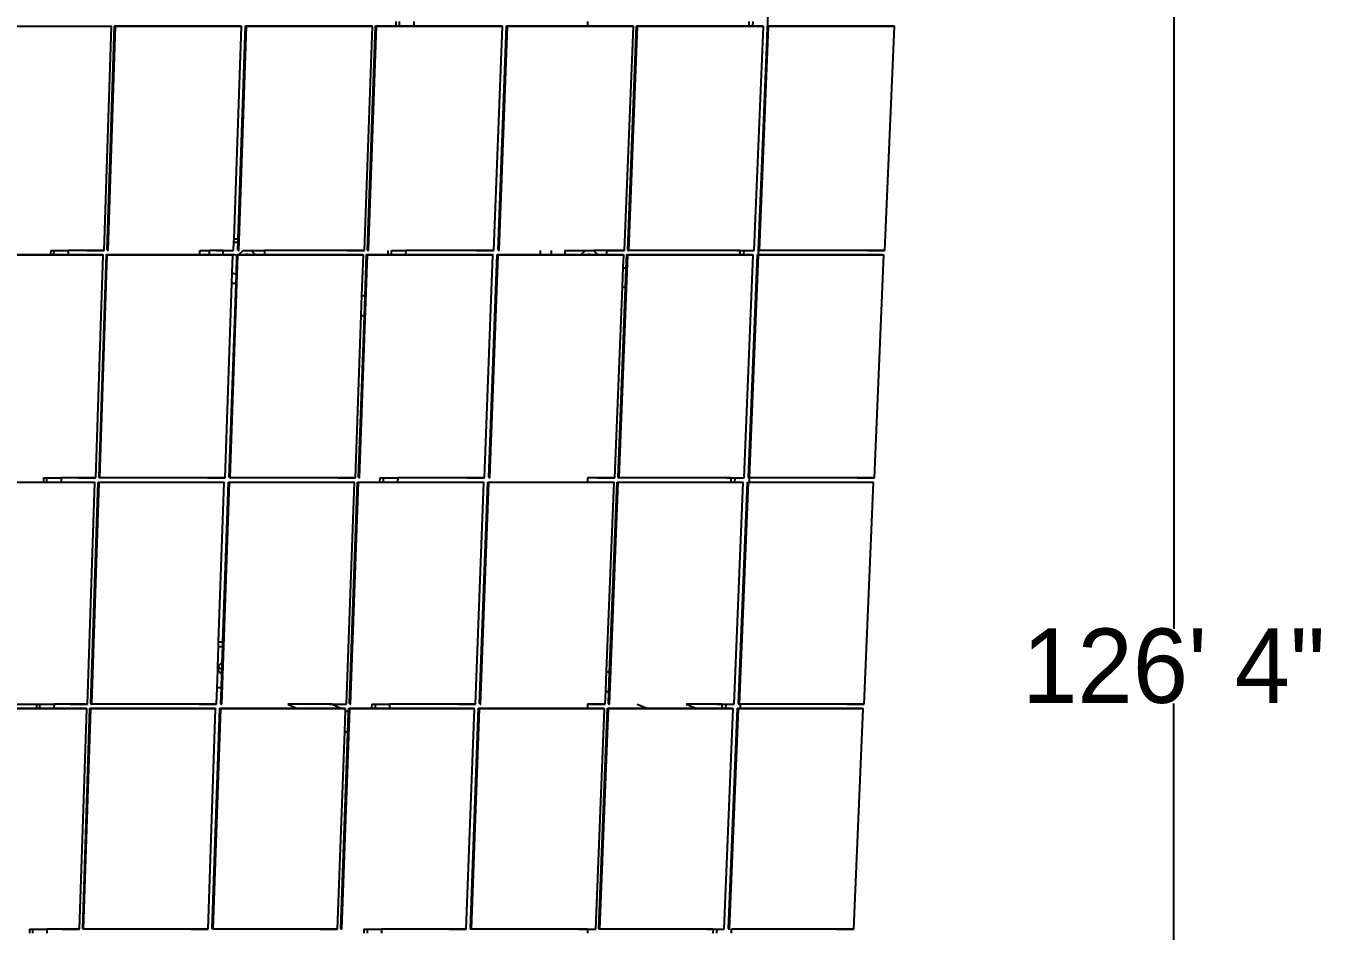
# Model space of a CAD drawing. Header units: inches. Extents: x -1856 to 1878, y -1863 to 1709.
# Drawn here: x 1251 to 1878, y -762 to -324 of the extents above; entities that cross this region are included whole.
import ezdxf

# ---------------------------------------------------------------- set-up
doc = ezdxf.new("R2010")
doc.units = ezdxf.units.IN
doc.header["$MEASUREMENT"] = 0
doc.dimstyles.get("Standard").update_dxf_attribs({"dimtxt": 36, "dimasz": 0.18, "dimexe": 0.18, "dimexo": 0.0625, "dimgap": 0.09, "dimtad": 0, "dimtih": 1, "dimtoh": 1, "dimdec": 4, "dimzin": 0, "dimdsep": 46, "dimtxsty": 'Standard', "dimcen": 0.09, "dimclrd": 1, "dimclre": 1, "dimclrt": 1, "dimadec": 0, "dimazin": 0, "dimtfac": 1, "dimtdec": 4, "dimtofl": 0, "dimtmove": 0, "dimatfit": 3, "dimfxl": 1, "dimtolj": 1, "dimtzin": 0, "dimarcsym": 0})

# ---------------------------------------------------------------- blocks, each defined once
blk = doc.blocks.new('*D1')
at = {"color": 1, "lineweight": -2, "transparency": 16777216}
for p, q in [((1697.19, 239.3), (1806.74, 239.3)), ((1806.56, 239.12), (1806.56, -615.37)), ((1806.56, -1506.04), (1806.56, -651.55)), ((1609.48, -1506.22), (1806.74, -1506.22))]:
    blk.add_line(p, q, dxfattribs=at)
at = {"color": 1, "transparency": 16777216}
for points in [[(1806.53, 239.12), (1806.59, 239.12), (1806.56, 239.3)], [(1806.53, -1506.04), (1806.59, -1506.04), (1806.56, -1506.22)]]:
    blk.add_solid(points, dxfattribs=at)
at = {"layer": 'Defpoints', "color": 0, "transparency": 16777216}
for p in [(1697.13, 239.3), (1609.42, -1506.22), (1806.56, -1506.22)]:
    blk.add_point(p, dxfattribs=at)
at = {"color": 1, "transparency": 16777216, "insert": (1806.56, -633.46), "char_height": 36, "attachment_point": 5}
blk.add_mtext('\\A1;126\' 4"', dxfattribs=at)

msp = doc.modelspace()

# ---------------------------------------------------------------- linework, layer by layer
for p, q in [((1609.72081, -329.79019), (1627.92421, 127.7662)), ((1292.4124, -323.78869), (1231.61451, -323.78771)), ((1288.8536, -432.203), (1292.4124, -323.78869)), ((1290.40036, -431.94878), (1293.96271, -323.55595)), ((1290.66378, -432.20435), (1294.22758, -323.79005)), ((1290.85018, -432.20459), (1294.41447, -323.79106)), ((1292.1479, -323.55459), (1292.4124, -323.78869)), ((1293.96271, -323.55595), (1294.22758, -323.79005)), ((1293.96271, -323.55595), (1355.02372, -323.55693)), ((1294.22758, -323.79005), (1294.41447, -323.79106)), ((1294.41447, -323.79106), (1294.50321, -323.79004)), ((1355.3011, -323.79103), (1294.50321, -323.79004)), ((1351.7595, -426.67478), (1355.3011, -323.79103)), ((1353.82799, -426.67478), (1357.38308, -323.55693)), ((1353.92246, -432.20533), (1357.66094, -323.79103)), ((1354.10886, -432.20557), (1357.84782, -323.79204)), ((1355.02372, -323.55693), (1355.3011, -323.79103)), ((1357.38308, -323.55693), (1357.66094, -323.79103)), ((1357.38308, -323.55693), (1418.44409, -323.55791)), ((1357.66094, -323.79103), (1357.84782, -323.79204)), ((1357.84782, -323.79204), (1357.93656, -323.79103)), ((1418.73445, -323.79201), (1357.93656, -323.79103)), ((1414.8278, -432.2063), (1418.73445, -323.79201)), ((1416.34885, -431.95208), (1420.2589, -323.55927)), ((1416.63798, -432.20765), (1420.54962, -323.79336)), ((1416.82438, -432.20789), (1420.73651, -323.79438)), ((1418.44409, -323.55791), (1418.73445, -323.79201)), ((1420.2589, -323.55927), (1420.54962, -323.79336)), ((1420.2589, -323.55927), (1430.03772, -323.55943)), ((1420.54962, -323.79336), (1420.73651, -323.79438)), ((1420.73651, -323.79438), (1420.82525, -323.79336)), ((1481.62313, -323.79434), (1420.82525, -323.79336)), ((1430.11135, -321.4756), (1430.03772, -323.55943)), ((1430.03772, -323.55943), (1431.84837, -323.55946)), ((1431.84837, -323.55946), (1431.9221, -321.47563)), ((1431.84837, -323.55946), (1438.91768, -323.55957)), ((1438.91768, -323.55957), (1438.99177, -321.47577)), ((1438.91768, -323.55957), (1481.31991, -323.56025)), ((1477.54331, -432.20863), (1481.62313, -323.79434)), ((1479.59462, -431.95305), (1483.67926, -323.56025)), ((1479.89665, -432.20863), (1483.98297, -323.79434)), ((1480.08305, -432.20887), (1484.16986, -323.79536)), ((1481.31991, -323.56025), (1481.62313, -323.79434)), ((1483.67926, -323.56025), (1483.98297, -323.79434)), ((1483.67926, -323.56025), (1522.79874, -323.56088)), ((1483.98297, -323.79434), (1484.16986, -323.79536)), ((1484.16986, -323.79536), (1484.2586, -323.79434)), ((1545.05648, -323.79532), (1484.2586, -323.79434)), ((1522.79874, -321.47713), (1522.79874, -323.56088)), ((1522.79874, -323.56088), (1544.74027, -323.56123)), ((1540.80199, -432.2096), (1545.05648, -323.79532)), ((1542.29732, -431.95538), (1546.55507, -323.56259)), ((1542.61216, -432.21096), (1546.87165, -323.79668)), ((1542.79856, -432.21119), (1547.05853, -323.7977)), ((1544.74027, -323.56123), (1545.05648, -323.79532)), ((1546.55507, -323.56259), (1546.87165, -323.79668)), ((1546.55507, -323.56259), (1600.87227, -323.56346)), ((1546.87165, -323.79668), (1547.05853, -323.7977)), ((1547.05853, -323.7977), (1547.14727, -323.79668)), ((1607.94515, -323.79766), (1547.14727, -323.79668)), ((1600.95469, -321.47973), (1600.87227, -323.56346)), ((1600.87227, -323.56346), (1602.89922, -323.56349)), ((1602.89922, -323.56349), (1602.98175, -321.47973)), ((1602.89922, -323.56349), (1607.61607, -323.56357)), ((1603.51749, -432.21193), (1607.94515, -323.79766)), ((1605.87083, -432.21193), (1610.30498, -323.79766)), ((1606.05722, -432.21217), (1610.49186, -323.79868)), ((1607.61607, -323.56357), (1607.94515, -323.79766)), ((1609.72081, -329.79019), (1609.97542, -323.56357)), ((1609.97542, -323.56357), (1610.30498, -323.79766)), ((1609.97542, -323.56357), (1671.03642, -323.56455)), ((1610.30498, -323.79766), (1610.49186, -323.79868)), ((1610.49186, -323.79868), (1610.58061, -323.79766)), ((1671.37848, -323.79864), (1610.58061, -323.79766)), ((1666.77615, -432.21291), (1671.37848, -323.79864)), ((1671.03642, -323.56455), (1671.37848, -323.79864)), ((1605.54308, -431.95635), (1609.72081, -329.79019)), ((1263.07282, -432.20268), (1263.00871, -434.25149)), ((1263.07282, -432.20268), (1264.6716, -432.20271)), ((1264.6074, -434.25151), (1264.6716, -432.20271)), ((1264.6716, -432.20271), (1271.72192, -432.20285)), ((1271.65737, -434.25163), (1271.72192, -432.20285)), ((1288.8536, -432.203), (1271.72192, -432.20285)), ((1280.393, -432.20301), (1288.85355, -432.20436)), ((1288.85355, -432.20436), (1288.8536, -432.203)), ((1290.36768, -432.20537), (1290.30042, -432.20537)), ((1290.66378, -432.20435), (1290.40036, -431.94878)), ((1290.66378, -432.20435), (1290.57529, -432.20537)), ((1290.70725, -432.20459), (1290.66378, -432.20435)), ((1290.70725, -432.20459), (1290.85018, -432.20459)), ((1290.85018, -432.20459), (1290.91774, -432.20459)), ((1335.19499, -434.25397), (1335.19499, -432.20519)), ((1335.19499, -432.20519), (1339.87835, -432.20527)), ((1339.87835, -434.25404), (1339.87835, -432.20527)), ((1346.54928, -432.20533), (1339.87835, -432.20527)), ((1343.10852, -432.20533), (1351.56907, -432.20669)), ((1346.54928, -434.25415), (1346.54928, -432.20533)), ((1346.54928, -432.20533), (1351.56912, -432.20533)), ((1351.56907, -432.20669), (1351.56912, -432.20533)), ((1351.56912, -432.20533), (1351.70798, -428.17139)), ((1351.70798, -428.17139), (1351.7595, -426.67478)), ((1351.70798, -428.17139), (1353.7764, -428.17139)), ((1351.7595, -426.67478), (1353.82799, -426.67478)), ((1353.62636, -432.20634), (1353.5591, -432.20634)), ((1353.64613, -431.94975), (1353.7764, -428.17139)), ((1353.92246, -432.20533), (1353.64613, -431.94975)), ((1353.7764, -428.17139), (1353.82799, -426.67478)), ((1353.92246, -432.20533), (1353.83397, -432.20634)), ((1353.96594, -432.20557), (1353.92246, -432.20533)), ((1353.96594, -432.20557), (1354.10886, -432.20557)), ((1354.10886, -432.20557), (1354.17642, -432.20557)), ((1354.11284, -434.25423), (1356.1617, -432.20537)), ((1354.15511, -434.25423), (1356.20397, -432.20537)), ((1356.1617, -432.20537), (1356.20397, -432.20537)), ((1356.20397, -432.20537), (1360.01383, -432.20544)), ((1360.01383, -432.20544), (1362.06274, -434.25436)), ((1360.01383, -432.20544), (1366.56209, -432.20557)), ((1366.56209, -432.20557), (1366.56209, -434.25443)), ((1414.8278, -432.2063), (1366.56209, -432.20557)), ((1406.36721, -432.20631), (1414.82775, -432.20767)), ((1414.82775, -432.20767), (1414.8278, -432.2063)), ((1416.34188, -432.20867), (1416.27462, -432.20867)), ((1416.63798, -432.20765), (1416.34885, -431.95208)), ((1416.63798, -432.20765), (1416.54948, -432.20867)), ((1416.68145, -432.20789), (1416.63798, -432.20765)), ((1416.68145, -432.20789), (1416.82438, -432.20789)), ((1416.82438, -432.20789), (1416.89194, -432.20789)), ((1426.19887, -432.20783), (1426.12648, -434.25671)), ((1427.93163, -434.25673), (1428.00413, -432.20787)), ((1428.00413, -432.20787), (1435.05445, -432.208)), ((1434.9816, -434.25685), (1435.05445, -432.208)), ((1477.54331, -432.20863), (1435.05445, -432.208)), ((1469.08272, -432.20863), (1477.54326, -432.20999)), ((1477.54326, -432.20999), (1477.54331, -432.20863)), ((1479.60055, -432.20964), (1479.53329, -432.20964)), ((1479.89665, -432.20863), (1479.59462, -431.95305)), ((1479.89665, -432.20863), (1479.80816, -432.20964)), ((1479.94013, -432.20887), (1479.89665, -432.20863)), ((1479.94013, -432.20887), (1480.08305, -432.20887)), ((1480.08305, -432.20887), (1480.15062, -432.20887)), ((1500.1417, -434.25785), (1500.1417, -432.20901)), ((1505.40363, -434.25794), (1505.40363, -432.20911)), ((1512.07456, -434.25804), (1512.07456, -432.20923)), ((1512.07456, -432.20923), (1521.83549, -432.20941)), ((1519.78674, -434.25817), (1521.83549, -432.20941)), ((1519.83292, -434.25817), (1521.88167, -432.20941)), ((1521.83549, -432.20941), (1521.88167, -432.20941)), ((1521.88167, -432.20941), (1525.69962, -432.20949)), ((1525.69962, -432.20949), (1527.74842, -434.25829)), ((1532.08737, -432.20961), (1525.69962, -432.20949)), ((1540.80199, -432.2096), (1532.08737, -432.20961)), ((1532.08737, -432.20961), (1532.08737, -434.25836)), ((1532.34139, -432.20961), (1540.80193, -432.21097)), ((1540.80193, -432.21097), (1540.80199, -432.2096)), ((1542.31605, -432.21197), (1542.24879, -432.21197)), ((1542.61216, -432.21096), (1542.29732, -431.95538)), ((1542.61216, -432.21096), (1542.52366, -432.21197)), ((1542.65563, -432.21119), (1542.61216, -432.21096)), ((1542.65563, -432.21119), (1542.79856, -432.21119)), ((1542.79856, -432.21119), (1542.86612, -432.21119)), ((1596.57481, -432.21193), (1542.88703, -432.21096)), ((1595.05689, -432.21194), (1603.51743, -432.21329)), ((1596.57481, -432.21193), (1596.49378, -434.26072)), ((1596.57481, -432.21193), (1598.59573, -432.21193)), ((1598.51458, -434.26075), (1598.59573, -432.21193)), ((1598.59573, -432.21193), (1603.51749, -432.21193)), ((1603.51743, -432.21329), (1603.51749, -432.21193)), ((1605.57472, -432.21294), (1605.50746, -432.21294)), ((1605.65283, -432.04194), (1605.54308, -431.95635)), ((1605.56455, -434.26082), (1605.65283, -432.04194)), ((1605.87083, -432.21193), (1605.65283, -432.04194)), ((1605.87083, -432.21193), (1605.78233, -432.21294)), ((1605.9143, -432.21217), (1605.87083, -432.21193)), ((1605.9143, -432.21217), (1606.05722, -432.21217)), ((1606.05722, -432.21217), (1606.12479, -432.21217)), ((1666.77615, -432.21291), (1606.14569, -432.21193)), ((1658.31555, -432.21291), (1666.77609, -432.21427)), ((1666.77609, -432.21427), (1666.77615, -432.21291)), ((1227.26235, -434.25092), (1263.00871, -434.25149)), ((1288.41463, -434.50792), (1227.78771, -434.50695)), ((1263.00871, -434.25149), (1264.6074, -434.25151)), ((1264.6074, -434.25151), (1271.65737, -434.25163)), ((1271.65737, -434.25163), (1288.15169, -434.25189)), ((1284.87679, -542.31417), (1288.41463, -434.50792)), ((1286.42002, -542.03825), (1289.9614, -434.25324)), ((1286.68189, -542.31552), (1290.22471, -434.50927)), ((1286.86777, -542.31575), (1290.41107, -434.51028)), ((1288.15169, -434.25189), (1288.41463, -434.50792)), ((1289.9614, -434.25324), (1290.22471, -434.50927)), ((1289.9614, -434.25324), (1335.19499, -434.25397)), ((1290.22471, -434.50927), (1290.41107, -434.51028)), ((1290.41107, -434.51028), (1290.49956, -434.50927)), ((1351.12648, -434.51025), (1290.49956, -434.50927)), ((1335.19499, -434.25397), (1339.87835, -434.25404)), ((1339.87835, -434.25404), (1346.54928, -434.25415)), ((1346.54928, -434.25415), (1350.50961, -434.25421)), ((1349.76317, -542.31649), (1353.47968, -434.51025)), ((1349.94905, -542.31672), (1353.66604, -434.51126)), ((1350.50961, -434.25421), (1350.79578, -434.17371)), ((1350.50961, -434.25421), (1350.85073, -434.25422)), ((1350.79578, -434.17371), (1351.95777, -434.15926)), ((1350.8323, -443.05841), (1351.12648, -434.51025)), ((1350.85073, -434.25422), (1351.12648, -434.51025)), ((1351.95777, -434.15926), (1353.08389, -434.44606)), ((1352.87689, -443.72901), (1353.19561, -434.48193)), ((1353.08389, -434.44606), (1353.19561, -434.48193)), ((1353.19561, -434.48193), (1353.20346, -434.25422)), ((1353.20346, -434.25422), (1353.47968, -434.51025)), ((1353.20346, -434.25422), (1354.11284, -434.25423)), ((1353.47968, -434.51025), (1353.66604, -434.51126)), ((1353.66604, -434.51126), (1353.75453, -434.51025)), ((1414.38144, -434.51122), (1353.75453, -434.51025)), ((1354.11284, -434.25423), (1354.15511, -434.25423)), ((1354.15511, -434.25423), (1357.1866, -434.25428)), ((1357.1866, -434.25428), (1357.47302, -434.17371)), ((1357.1866, -434.25428), (1359.00822, -434.25431)), ((1358.63501, -434.15926), (1357.47302, -434.17371)), ((1358.63501, -434.15926), (1359.00822, -434.25431)), ((1359.00822, -434.25431), (1362.06274, -434.25436)), ((1362.06274, -434.25436), (1366.56209, -434.25443)), ((1366.56209, -434.25443), (1414.09279, -434.25519)), ((1412.3028, -542.3188), (1416.19151, -434.51257)), ((1412.48868, -542.31904), (1416.37787, -434.51358)), ((1413.68285, -453.90307), (1414.38144, -434.51122)), ((1414.09279, -434.25519), (1414.38144, -434.51122)), ((1415.17667, -454.38271), (1415.90249, -434.25654)), ((1415.90249, -434.25654), (1416.19151, -434.51257)), ((1415.90249, -434.25654), (1426.12648, -434.25671)), ((1416.19151, -434.51257), (1416.37787, -434.51358)), ((1416.37787, -434.51358), (1416.46636, -434.51257)), ((1477.09327, -434.51355), (1416.46636, -434.51257)), ((1426.12648, -434.25671), (1427.93163, -434.25673)), ((1427.93163, -434.25673), (1434.9816, -434.25685)), ((1434.9816, -434.25685), (1476.79182, -434.25752)), ((1473.03733, -542.31977), (1477.09327, -434.51355)), ((1475.0838, -542.0425), (1479.14455, -434.25752)), ((1475.38408, -542.31977), (1479.44648, -434.51355)), ((1475.56995, -542.32001), (1479.63283, -434.51456)), ((1476.79182, -434.25752), (1477.09327, -434.51355)), ((1479.14455, -434.25752), (1479.44648, -434.51355)), ((1479.14455, -434.25752), (1500.1417, -434.25785)), ((1479.44648, -434.51355), (1479.63283, -434.51456)), ((1479.63283, -434.51456), (1479.72133, -434.51355)), ((1540.34823, -434.51452), (1479.72133, -434.51355)), ((1500.1417, -434.25785), (1505.40363, -434.25794)), ((1505.40363, -434.25794), (1512.07456, -434.25804)), ((1512.07456, -434.25804), (1516.1775, -434.25811)), ((1516.1775, -434.25811), (1516.47753, -434.17371)), ((1516.1775, -434.25811), (1518.02775, -434.25814)), ((1516.47753, -434.17371), (1517.63951, -434.15926)), ((1517.63951, -434.15926), (1518.02775, -434.25814)), ((1518.02775, -434.25814), (1519.78674, -434.25817)), ((1519.78674, -434.25817), (1519.83292, -434.25817)), ((1519.83292, -434.25817), (1522.85436, -434.25822)), ((1522.85436, -434.25822), (1523.15477, -434.17371)), ((1522.85436, -434.25822), (1524.70542, -434.25825)), ((1524.31675, -434.15926), (1523.15477, -434.17371)), ((1524.31675, -434.15926), (1524.70542, -434.25825)), ((1524.70542, -434.25825), (1527.74842, -434.25829)), ((1527.74842, -434.25829), (1532.08737, -434.25836)), ((1532.08737, -434.25836), (1540.03387, -434.25849)), ((1537.9237, -542.32208), (1542.1583, -434.51587)), ((1538.10957, -542.32232), (1542.34465, -434.51689)), ((1540.03387, -434.25849), (1540.34823, -434.51452)), ((1540.11136, -440.55204), (1540.34823, -434.51452)), ((1541.57997, -440.97214), (1541.84357, -434.25984)), ((1541.84357, -434.25984), (1542.1583, -434.51587)), ((1541.84357, -434.25984), (1596.49378, -434.26072)), ((1542.1583, -434.51587), (1542.34465, -434.51689)), ((1542.34465, -434.51689), (1542.43315, -434.51587)), ((1603.06005, -434.51685), (1542.43315, -434.51587)), ((1596.49378, -434.26072), (1598.51458, -434.26075)), ((1598.51458, -434.26075), (1602.73289, -434.26082)), ((1598.65822, -542.32305), (1603.06005, -434.51685)), ((1600.67912, -542.04578), (1605.08561, -434.26082)), ((1601.00496, -542.32305), (1605.41325, -434.51685)), ((1601.19084, -542.32329), (1605.59961, -434.51786)), ((1602.73289, -434.26082), (1603.06005, -434.51685)), ((1605.08561, -434.26082), (1605.41325, -434.51685)), ((1605.08561, -434.26082), (1605.56455, -434.26082)), ((1605.41325, -434.51685), (1605.59961, -434.51786)), ((1605.56455, -434.26082), (1665.97493, -434.26179)), ((1605.59961, -434.51786), (1605.6881, -434.51685)), ((1666.315, -434.51782), (1605.6881, -434.51685)), ((1661.73948, -542.32402), (1666.315, -434.51782)), ((1665.97493, -434.26179), (1666.315, -434.51782)), ((1350.6559, -448.1842), (1350.8323, -443.05841)), ((1350.8323, -443.05841), (1352.87689, -443.72901)), ((1352.72334, -448.1842), (1352.87689, -443.72901)), ((1539.74821, -449.80807), (1540.11136, -440.55204)), ((1540.11136, -440.55204), (1541.57997, -440.97214)), ((1541.21613, -450.23689), (1541.57997, -440.97214)), ((1347.41643, -542.31649), (1350.6559, -448.1842)), ((1349.48846, -542.03922), (1352.72334, -448.1842)), ((1352.72334, -448.1842), (1350.6559, -448.1842)), ((1536.1186, -542.32074), (1539.74821, -449.80807)), ((1537.6107, -542.04481), (1541.21613, -450.23689)), ((1539.74821, -449.80807), (1541.21613, -450.23689)), ((1413.33501, -463.55862), (1413.68285, -453.90307)), ((1413.68285, -453.90307), (1415.17667, -454.38271)), ((1414.82809, -464.04834), (1415.17667, -454.38271)), ((1410.4977, -542.31746), (1413.33501, -463.55862)), ((1413.33501, -463.55862), (1414.82809, -464.04834)), ((1412.01537, -542.04153), (1414.82809, -464.04834)), ((1223.45926, -544.32749), (1259.56425, -544.32807)), ((1284.43928, -544.60618), (1223.98238, -544.60521)), ((1259.62727, -542.31387), (1259.56425, -544.32807)), ((1259.56425, -544.32807), (1261.1581, -544.3281)), ((1259.62727, -542.31387), (1261.22121, -542.3139)), ((1261.1581, -544.3281), (1261.22121, -542.3139)), ((1261.1581, -544.3281), (1268.18884, -544.32821)), ((1261.22121, -542.3139), (1268.25231, -542.31403)), ((1268.18884, -544.32821), (1268.25231, -542.31403)), ((1268.18884, -544.32821), (1284.17789, -544.32846)), ((1284.87679, -542.31417), (1268.25231, -542.31403)), ((1276.43991, -542.31418), (1284.87674, -542.31553)), ((1280.92222, -651.80947), (1284.43928, -544.60618)), ((1282.46194, -651.51209), (1285.98252, -544.32981)), ((1282.72227, -651.81081), (1286.24428, -544.60753)), ((1282.90763, -651.81104), (1286.43012, -544.60853)), ((1284.17789, -544.32846), (1284.43928, -544.60618)), ((1284.87674, -542.31553), (1284.87679, -542.31417)), ((1285.98252, -544.32981), (1286.24428, -544.60753)), ((1285.98252, -544.32981), (1346.70114, -544.33078)), ((1286.24428, -544.60753), (1286.43012, -544.60853)), ((1286.38662, -542.31652), (1286.31955, -542.31652)), ((1286.68189, -542.31552), (1286.42002, -542.03825)), ((1286.43012, -544.60853), (1286.51836, -544.60752)), ((1346.97527, -544.60849), (1286.51836, -544.60752)), ((1286.68189, -542.31552), (1286.59365, -542.31652)), ((1286.72524, -542.31575), (1286.68189, -542.31552)), ((1286.72524, -542.31575), (1286.86777, -542.31575)), ((1286.86777, -542.31575), (1286.93514, -542.31575)), ((1347.41643, -542.31649), (1286.95599, -542.31552)), ((1338.97956, -542.31649), (1347.41638, -542.31784)), ((1344.32393, -621.67158), (1346.97527, -544.60849)), ((1345.62714, -651.81177), (1349.32187, -544.60849)), ((1345.8125, -651.81201), (1349.50771, -544.6095)), ((1346.3823, -621.67158), (1349.04727, -544.33078)), ((1346.70114, -544.33078), (1346.97527, -544.60849)), ((1347.41638, -542.31784), (1347.41643, -542.31649)), ((1349.04727, -544.33078), (1349.32187, -544.60849)), ((1349.04727, -544.33078), (1409.76589, -544.33174)), ((1349.32187, -544.60849), (1349.50771, -544.6095)), ((1349.4679, -542.31749), (1349.40083, -542.31749)), ((1349.76317, -542.31649), (1349.48846, -542.03922)), ((1349.50771, -544.6095), (1349.59595, -544.60849)), ((1410.05285, -544.60946), (1349.59595, -544.60849)), ((1349.76317, -542.31649), (1349.67492, -542.31749)), ((1349.80652, -542.31672), (1349.76317, -542.31649)), ((1349.80652, -542.31672), (1349.94905, -542.31672)), ((1349.94905, -542.31672), (1350.01642, -542.31672)), ((1410.4977, -542.31746), (1350.03726, -542.31649)), ((1402.06083, -542.31746), (1410.49766, -542.31881)), ((1406.19183, -651.81274), (1410.05285, -544.60946)), ((1407.70612, -651.51536), (1411.57052, -544.33309)), ((1407.99188, -651.81407), (1411.85784, -544.61081)), ((1408.17723, -651.81431), (1412.04368, -544.61181)), ((1409.76589, -544.33174), (1410.05285, -544.60946)), ((1410.49766, -542.31881), (1410.4977, -542.31746)), ((1411.57052, -544.33309), (1411.85784, -544.61081)), ((1411.57052, -544.33309), (1422.23716, -544.33326)), ((1411.85784, -544.61081), (1412.04368, -544.61181)), ((1412.00753, -542.31981), (1411.94046, -542.31981)), ((1412.3028, -542.3188), (1412.01537, -542.04153)), ((1412.04368, -544.61181), (1412.13192, -544.61081)), ((1472.58882, -544.61178), (1412.13192, -544.61081)), ((1412.3028, -542.3188), (1412.21456, -542.31981)), ((1412.34616, -542.31903), (1412.3028, -542.3188)), ((1412.34616, -542.31903), (1412.48868, -542.31904)), ((1412.48868, -542.31904), (1412.55605, -542.31904)), ((1422.30833, -542.31899), (1422.23716, -544.33326)), ((1422.23716, -544.33326), (1424.03686, -544.33329)), ((1422.30833, -542.31899), (1424.10813, -542.31902)), ((1424.03686, -544.33329), (1424.10813, -542.31902)), ((1424.03686, -544.33329), (1431.0676, -544.3334)), ((1424.10813, -542.31902), (1431.13922, -542.31915)), ((1431.0676, -544.3334), (1431.13922, -542.31915)), ((1431.0676, -544.3334), (1472.28913, -544.33406)), ((1473.03733, -542.31977), (1431.13922, -542.31915)), ((1464.60047, -542.31977), (1473.03728, -542.32112)), ((1468.55656, -651.81504), (1472.58882, -544.61178)), ((1470.59821, -651.51632), (1474.63526, -544.33406)), ((1470.89674, -651.81504), (1474.93542, -544.61178)), ((1471.08209, -651.81527), (1475.12126, -544.61278)), ((1472.28913, -544.33406), (1472.58882, -544.61178)), ((1473.03728, -542.32112), (1473.03733, -542.31977)), ((1474.63526, -544.33406), (1474.93542, -544.61178)), ((1474.63526, -544.33406), (1522.79874, -544.33483)), ((1474.93542, -544.61178), (1475.12126, -544.61278)), ((1475.0888, -542.32078), (1475.02173, -542.32078)), ((1475.38408, -542.31977), (1475.0838, -542.0425)), ((1475.12126, -544.61278), (1475.2095, -544.61178)), ((1535.66639, -544.61275), (1475.2095, -544.61178)), ((1475.38408, -542.31977), (1475.29583, -542.32078)), ((1475.42743, -542.32), (1475.38408, -542.31977)), ((1475.42743, -542.32), (1475.56995, -542.32001)), ((1475.56995, -542.32001), (1475.63732, -542.32001)), ((1522.79874, -542.32065), (1522.79874, -544.33483)), ((1536.1186, -542.32074), (1522.79874, -542.32065)), ((1522.79874, -544.33483), (1535.35387, -544.33503)), ((1527.68173, -542.32074), (1536.11855, -542.32209)), ((1532.08803, -635.84081), (1535.66639, -544.61275)), ((1533.26146, -651.81734), (1537.47138, -544.61409)), ((1533.44682, -651.81757), (1537.65722, -544.6151)), ((1533.54213, -636.44428), (1537.15849, -544.33637)), ((1535.35387, -544.33503), (1535.66639, -544.61275)), ((1536.11855, -542.32209), (1536.1186, -542.32074)), ((1537.15849, -544.33637), (1537.47138, -544.61409)), ((1537.15849, -544.33637), (1592.13984, -544.33725)), ((1537.47138, -544.61409), (1537.65722, -544.6151)), ((1537.62842, -542.32309), (1537.56135, -542.32309)), ((1537.9237, -542.32208), (1537.6107, -542.04481)), ((1537.65722, -544.6151), (1537.74546, -544.61409)), ((1598.20235, -544.61506), (1537.74546, -544.61409)), ((1537.9237, -542.32208), (1537.83545, -542.32309)), ((1537.96705, -542.32232), (1537.9237, -542.32208)), ((1537.96705, -542.32232), (1538.10957, -542.32232)), ((1538.10957, -542.32232), (1538.17695, -542.32232)), ((1592.21951, -542.32305), (1538.19779, -542.32208)), ((1590.22135, -542.32306), (1598.65816, -542.3244)), ((1592.21951, -542.32305), (1592.13984, -544.33725)), ((1592.13984, -544.33725), (1594.15453, -544.33728)), ((1592.21951, -542.32305), (1594.23431, -542.32305)), ((1593.82613, -651.8183), (1598.20235, -544.61506)), ((1594.15453, -544.33728), (1594.23431, -542.32305)), ((1594.15453, -544.33728), (1597.8771, -544.33734)), ((1594.23431, -542.32305), (1598.65822, -542.32305)), ((1595.84236, -651.51958), (1600.22323, -544.33734)), ((1596.16631, -651.8183), (1600.54895, -544.61506)), ((1596.35167, -651.81853), (1600.73479, -544.61607)), ((1597.8771, -544.33734), (1598.20235, -544.61506)), ((1598.65816, -542.3244), (1598.65822, -542.32305)), ((1600.22323, -544.33734), (1600.54895, -544.61506)), ((1600.22323, -544.33734), (1601.18527, -544.33735)), ((1600.54895, -544.61506), (1600.73479, -544.61607)), ((1600.70968, -542.32406), (1600.64261, -542.32406)), ((1601.00496, -542.32305), (1600.67912, -542.04578)), ((1600.73479, -544.61607), (1600.82303, -544.61506)), ((1661.27992, -544.61603), (1600.82303, -544.61506)), ((1601.00496, -542.32305), (1600.91671, -542.32406)), ((1601.04831, -542.32329), (1601.00496, -542.32305)), ((1601.04831, -542.32329), (1601.19084, -542.32329)), ((1601.18527, -544.33735), (1601.2654, -542.32321)), ((1601.18527, -544.33735), (1660.94183, -544.33831)), ((1601.19084, -542.32329), (1601.25821, -542.32329)), ((1601.25821, -542.32329), (1601.2654, -542.32321)), ((1661.73948, -542.32402), (1601.27906, -542.32305)), ((1653.30261, -542.32403), (1661.73942, -542.32537)), ((1656.73098, -651.81926), (1661.27992, -544.61603)), ((1660.94183, -544.33831), (1661.27992, -544.61603)), ((1661.73942, -542.32537), (1661.73948, -542.32402)), ((1343.91219, -633.63892), (1344.24891, -623.85217)), ((1344.24891, -623.85217), (1344.32393, -621.67158)), ((1344.24891, -623.85217), (1346.30716, -623.85217)), ((1344.32393, -621.67158), (1346.3823, -621.67158)), ((1346.04337, -631.50774), (1346.30716, -623.85217)), ((1346.30716, -623.85217), (1346.3823, -621.67158)), ((1343.91053, -633.68732), (1346.0417, -631.55614)), ((1343.91219, -633.63892), (1346.04337, -631.50774)), ((1345.84037, -637.39919), (1346.0417, -631.55614)), ((1346.0417, -631.55614), (1346.04337, -631.50774)), ((1343.56037, -643.86498), (1343.8507, -635.42627)), ((1343.8507, -635.42627), (1343.85126, -635.41008)), ((1345.83981, -637.41537), (1343.8507, -635.42627)), ((1343.85126, -635.41008), (1343.85873, -635.19299)), ((1345.84037, -637.39919), (1343.85126, -635.41008)), ((1343.85873, -635.19299), (1343.89921, -634.01644)), ((1343.85873, -635.19299), (1343.92792, -635.10281)), ((1343.87987, -634.57833), (1344.02586, -634.57833)), ((1343.89921, -634.01644), (1343.91053, -633.68732)), ((1343.92792, -634.05386), (1343.89921, -634.01644)), ((1343.91053, -633.68732), (1343.91219, -633.63892)), ((1344.03271, -634.30685), (1343.92792, -634.05386)), ((1343.92792, -635.10281), (1344.03271, -634.84982)), ((1344.01901, -634.34632), (1344.00483, -634.45406)), ((1344.00483, -634.45406), (1344.01901, -634.56181)), ((1344.01853, -634.45773), (1344.03271, -634.34999)), ((1344.03271, -634.55814), (1344.01853, -634.45773)), ((1344.0606, -634.24591), (1344.01901, -634.34632)), ((1344.01901, -634.56181), (1344.02586, -634.57833)), ((1344.02586, -634.57833), (1344.03804, -634.57833)), ((1344.02586, -634.57833), (1344.0606, -634.66222)), ((1344.03702, -634.33958), (1344.03271, -634.30685)), ((1344.03702, -634.33958), (1344.03271, -634.34999)), ((1344.03271, -634.55814), (1344.03271, -634.56548)), ((1344.03271, -634.55814), (1344.06185, -634.62849)), ((1344.03271, -634.56548), (1344.06112, -634.63406)), ((1344.03271, -634.84982), (1344.06112, -634.63406)), ((1344.0743, -634.24958), (1344.03702, -634.33958)), ((1344.06846, -634.57833), (1344.03702, -634.33958)), ((1344.03804, -634.57833), (1344.04108, -634.57833)), ((1344.04108, -634.57833), (1344.06283, -634.57833)), ((1344.12676, -634.15969), (1344.0606, -634.24591)), ((1344.0606, -634.66222), (1344.11805, -634.73709)), ((1344.06112, -634.63406), (1344.06185, -634.62849)), ((1344.06112, -634.63406), (1344.0743, -634.66589)), ((1344.06185, -634.62849), (1344.06846, -634.57833)), ((1344.07289, -634.65512), (1344.06185, -634.62849)), ((1344.12808, -634.72705), (1344.07289, -634.65512)), ((1344.0743, -634.24958), (1344.13679, -634.16972)), ((1344.0743, -634.66589), (1344.14046, -634.75211)), ((1344.08455, -634.485), (1344.09826, -634.38092)), ((1344.09826, -634.58908), (1344.08455, -634.485)), ((1344.09826, -634.38092), (1344.13843, -634.28393)), ((1344.13843, -634.68607), (1344.09826, -634.58908)), ((1344.11805, -634.73709), (1344.12241, -634.74276)), ((1344.12241, -634.74276), (1344.12676, -634.74844)), ((1344.12676, -634.74844), (1344.21298, -634.8146)), ((1344.12808, -634.72705), (1344.15173, -634.70341)), ((1344.13679, -634.73841), (1344.12808, -634.72705)), ((1344.13679, -634.16972), (1344.22007, -634.10582)), ((1344.14046, -634.16336), (1344.13679, -634.16972)), ((1344.13679, -634.16972), (1344.18731, -634.22024)), ((1344.22007, -634.80231), (1344.13679, -634.73841)), ((1344.13843, -634.28393), (1344.18731, -634.22024)), ((1344.15173, -634.70341), (1344.13843, -634.68607)), ((1344.22668, -634.0972), (1344.14046, -634.16336)), ((1344.14046, -634.75211), (1344.22668, -634.81827)), ((1344.20234, -634.76936), (1344.15173, -634.70341)), ((1344.18731, -634.22024), (1344.20234, -634.20065)), ((1344.20234, -634.20065), (1344.28562, -634.13674)), ((1344.27485, -634.825), (1344.20234, -634.76936)), ((1344.21298, -634.8146), (1344.31339, -634.85618)), ((1344.22007, -634.10582), (1344.31706, -634.06564)), ((1344.22007, -634.80231), (1344.28562, -634.83327)), ((1344.27485, -634.825), (1344.22007, -634.80231)), ((1344.32709, -634.05561), (1344.22668, -634.0972)), ((1344.32709, -634.85986), (1344.22668, -634.81827)), ((1344.28562, -634.83327), (1344.27485, -634.825)), ((1344.28562, -634.13674), (1344.38261, -634.09656)), ((1344.36041, -634.86424), (1344.28562, -634.83327)), ((1344.31339, -634.85618), (1344.32048, -634.85712)), ((1344.31706, -634.06564), (1344.42113, -634.05194)), ((1344.32048, -634.85712), (1344.3538, -634.8615)), ((1344.43484, -634.04143), (1344.32709, -634.05561)), ((1344.32709, -634.85986), (1344.36041, -634.86424)), ((1344.38261, -634.87344), (1344.36041, -634.86424)), ((1344.38261, -634.09656), (1344.4867, -634.08286)), ((1344.4867, -634.88714), (1344.38261, -634.87344)), ((1344.42113, -634.05194), (1344.52521, -634.06564)), ((1344.54258, -634.05561), (1344.43484, -634.04143)), ((1344.4867, -634.08286), (1344.59078, -634.09656)), ((1344.59078, -634.87344), (1344.4867, -634.88714)), ((1344.52521, -634.06564), (1344.62219, -634.10582)), ((1344.64299, -634.0972), (1344.54258, -634.05561)), ((1344.59078, -634.09656), (1344.63285, -634.11399)), ((1344.68777, -634.83327), (1344.59078, -634.87344)), ((1344.62219, -634.10582), (1344.63285, -634.11399)), ((1344.62219, -634.10582), (1344.68777, -634.13674)), ((1344.63285, -634.11399), (1344.68777, -634.13674)), ((1344.72921, -634.16336), (1344.64299, -634.0972)), ((1344.68777, -634.13674), (1344.77105, -634.20065)), ((1344.77105, -634.76936), (1344.68777, -634.83327)), ((1344.77105, -634.20065), (1344.83496, -634.28393)), ((1344.83496, -634.68607), (1344.77105, -634.76936)), ((1344.83496, -634.28393), (1344.87513, -634.38092)), ((1344.87513, -634.58908), (1344.83496, -634.68607)), ((1344.87513, -634.38092), (1344.88884, -634.485)), ((1344.88884, -634.485), (1344.87513, -634.58908)), ((1345.61757, -643.86498), (1345.83981, -637.41537)), ((1345.83981, -637.41537), (1345.84037, -637.39919)), ((1531.71204, -645.42655), (1532.08803, -635.84081)), ((1532.08803, -635.84081), (1533.54213, -636.44428)), ((1533.16542, -646.03898), (1533.54213, -636.44428)), ((1343.28696, -651.81177), (1343.56037, -643.86498)), ((1345.61757, -643.86498), (1343.56037, -643.86498)), ((1345.35404, -651.51306), (1345.61757, -643.86498)), ((1531.46141, -651.816), (1531.71204, -645.42655)), ((1531.71204, -645.42655), (1533.16542, -646.03898)), ((1242.80489, -651.80893), (1256.201, -651.80917)), ((1256.201, -651.80917), (1256.13904, -653.78914)), ((1256.201, -651.80917), (1257.79013, -651.8092)), ((1257.72809, -653.78916), (1257.79013, -651.8092)), ((1257.79013, -651.8092), (1264.8021, -651.80933)), ((1264.73971, -653.78927), (1264.8021, -651.80933)), ((1280.92222, -651.80947), (1264.8021, -651.80933)), ((1272.50894, -651.80948), (1280.92217, -651.81082)), ((1280.92217, -651.81082), (1280.92222, -651.80947)), ((1282.42783, -651.81181), (1282.36095, -651.81181)), ((1282.72227, -651.81081), (1282.46194, -651.51209)), ((1282.72227, -651.81081), (1282.63428, -651.81181)), ((1282.7655, -651.81104), (1282.72227, -651.81081)), ((1282.7655, -651.81104), (1282.90763, -651.81104)), ((1282.90763, -651.81104), (1282.97481, -651.81104)), ((1343.28696, -651.81177), (1282.9956, -651.81081)), ((1334.87369, -651.81178), (1343.28692, -651.81312)), ((1343.28692, -651.81312), (1343.28696, -651.81177)), ((1345.33269, -651.81277), (1345.26581, -651.81277)), ((1345.62714, -651.81177), (1345.35404, -651.51306)), ((1345.62714, -651.81177), (1345.53914, -651.81277)), ((1345.67037, -651.81201), (1345.62714, -651.81177)), ((1345.67037, -651.81201), (1345.8125, -651.81201)), ((1345.8125, -651.81201), (1345.87968, -651.81201)), ((1345.87968, -651.81201), (1345.90047, -651.81177)), ((1377.75146, -651.81237), (1381.93672, -653.79241)), ((1399.23973, -651.81274), (1377.75146, -651.81237)), ((1397.77855, -651.81274), (1406.19178, -651.81408)), ((1399.23973, -651.81274), (1403.4902, -653.79275)), ((1399.23973, -651.81274), (1406.19183, -651.81274)), ((1406.19178, -651.81408), (1406.19183, -651.81274)), ((1407.69743, -651.81507), (1407.63055, -651.81507)), ((1407.99188, -651.81407), (1407.70612, -651.51536)), ((1407.99188, -651.81407), (1407.90388, -651.81507)), ((1408.03511, -651.81431), (1407.99188, -651.81407)), ((1408.03511, -651.81431), (1408.17723, -651.81431)), ((1408.17723, -651.81431), (1408.24442, -651.81431)), ((1418.43955, -651.81427), (1418.36959, -653.79429)), ((1418.43955, -651.81427), (1420.23392, -651.8143)), ((1420.16386, -653.79432), (1420.23392, -651.8143)), ((1420.23392, -651.8143), (1427.24588, -651.81443)), ((1427.17548, -653.79443), (1427.24588, -651.81443)), ((1468.55656, -651.81504), (1427.24588, -651.81443)), ((1460.14328, -651.81504), (1468.55651, -651.81638)), ((1468.55651, -651.81638), (1468.55656, -651.81504)), ((1470.60229, -651.81604), (1470.53541, -651.81604)), ((1470.89674, -651.81504), (1470.59821, -651.51632)), ((1470.89674, -651.81504), (1470.80873, -651.81604)), ((1470.93997, -651.81527), (1470.89674, -651.81504)), ((1470.93997, -651.81527), (1471.08209, -651.81527)), ((1471.08209, -651.81527), (1471.14928, -651.81527)), ((1522.79874, -651.816), (1522.79874, -653.79592)), ((1531.46141, -651.816), (1522.79874, -651.816)), ((1523.04814, -651.816), (1531.46136, -651.81735)), ((1531.46136, -651.81735), (1531.46141, -651.816)), ((1532.96701, -651.81834), (1532.90013, -651.81834)), ((1532.95028, -651.51862), (1533.16542, -646.03898)), ((1533.26146, -651.81734), (1532.95028, -651.51862)), ((1533.26146, -651.81734), (1533.17346, -651.81834)), ((1533.30469, -651.81757), (1533.26146, -651.81734)), ((1533.30469, -651.81757), (1533.44682, -651.81757)), ((1533.44682, -651.81757), (1533.514, -651.81757)), ((1533.514, -651.81757), (1533.53479, -651.81734)), ((1546.8791, -651.81759), (1551.57821, -653.79768)), ((1570.58589, -651.81803), (1575.35687, -653.79806)), ((1587.88856, -651.8183), (1570.58589, -651.81803)), ((1585.41286, -651.8183), (1593.82608, -651.81965)), ((1587.88856, -651.8183), (1587.81025, -653.79826)), ((1587.88856, -651.8183), (1589.89729, -651.8183)), ((1589.81886, -653.79829), (1589.89729, -651.8183)), ((1589.89729, -651.8183), (1593.82613, -651.8183)), ((1593.82608, -651.81965), (1593.82613, -651.8183)), ((1595.87186, -651.8193), (1595.80498, -651.8193)), ((1596.16631, -651.8183), (1595.84236, -651.51958)), ((1596.16631, -651.8183), (1596.07831, -651.8193)), ((1596.20954, -651.81853), (1596.16631, -651.8183)), ((1596.20954, -651.81853), (1596.35167, -651.81853)), ((1596.35167, -651.81853), (1596.41885, -651.81854)), ((1596.83048, -653.79837), (1596.90925, -651.81831)), ((1656.73098, -651.81926), (1596.90925, -651.81831)), ((1648.31771, -651.81927), (1656.73092, -651.82061)), ((1656.73092, -651.82061), (1656.73098, -651.81926)), ((1280.48617, -654.08868), (1220.19832, -654.08771)), ((1246.58026, -653.78898), (1256.13904, -653.78914)), ((1256.13904, -653.78914), (1257.72809, -653.78916)), ((1257.72809, -653.78916), (1264.73971, -653.78927)), ((1264.73971, -653.78927), (1280.22631, -653.78952)), ((1276.9897, -760.69405), (1280.48617, -654.08868)), ((1278.52593, -760.37546), (1282.02589, -653.79085)), ((1278.78474, -760.69538), (1282.28612, -654.09001)), ((1278.96956, -760.69638), (1282.47144, -654.09102)), ((1280.22631, -653.78952), (1280.48617, -654.08868)), ((1282.02589, -653.79085), (1282.28612, -654.09001)), ((1282.02589, -653.79085), (1342.57476, -653.79182)), ((1282.28612, -654.09001), (1282.47144, -654.09102)), ((1282.47144, -654.09102), (1282.55943, -654.09001)), ((1342.84727, -654.09098), (1282.55943, -654.09001)), ((1339.18053, -760.69634), (1342.84727, -654.09098)), ((1341.24267, -760.37642), (1344.91432, -653.79182)), ((1341.51418, -760.69634), (1345.18732, -654.09098)), ((1341.69899, -760.69733), (1345.37264, -654.09198)), ((1342.57476, -653.79182), (1342.84727, -654.09098)), ((1344.91432, -653.79182), (1345.18732, -654.09098)), ((1344.91432, -653.79182), (1381.93672, -653.79241)), ((1345.18732, -654.09098), (1345.37264, -654.09198)), ((1345.37264, -654.09198), (1345.46063, -654.09098)), ((1405.74847, -654.09194), (1345.46063, -654.09098)), ((1381.93672, -653.79241), (1403.4902, -653.79275)), ((1403.4902, -653.79275), (1405.46318, -653.79278)), ((1403.70499, -760.69862), (1407.54841, -654.09328)), ((1403.88981, -760.69962), (1407.73373, -654.09428)), ((1405.36024, -664.87404), (1405.72181, -654.83231)), ((1405.46318, -653.79278), (1405.74847, -654.09194)), ((1405.72181, -654.83231), (1405.74847, -654.09194)), ((1405.72181, -654.83231), (1407.20051, -655.52114)), ((1406.83818, -665.57326), (1407.20051, -655.52114)), ((1407.20051, -655.52114), (1407.26276, -653.79412)), ((1407.26276, -653.79412), (1407.54841, -654.09328)), ((1407.26276, -653.79412), (1418.36959, -653.79429)), ((1407.54841, -654.09328), (1407.73373, -654.09428)), ((1407.73373, -654.09428), (1407.82173, -654.09328)), ((1468.10956, -654.09424), (1407.82173, -654.09328)), ((1418.36959, -653.79429), (1420.16386, -653.79432)), ((1420.16386, -653.79432), (1427.17548, -653.79443)), ((1427.17548, -653.79443), (1467.81162, -653.79508)), ((1464.10077, -760.69958), (1468.10956, -654.09424)), ((1466.13764, -760.37966), (1470.15118, -653.79508)), ((1466.43442, -760.69958), (1470.4496, -654.09424)), ((1466.61924, -760.70058), (1470.63492, -654.09524)), ((1467.81162, -653.79508), (1468.10956, -654.09424)), ((1470.15118, -653.79508), (1470.4496, -654.09424)), ((1470.15118, -653.79508), (1522.79874, -653.79592)), ((1470.4496, -654.09424), (1470.63492, -654.09524)), ((1470.63492, -654.09524), (1470.72291, -654.09424)), ((1531.01074, -654.09521), (1470.72291, -654.09424)), ((1522.79874, -653.79592), (1530.70004, -653.79604)), ((1526.8302, -760.70054), (1531.01074, -654.09521)), ((1528.31585, -760.38195), (1532.49961, -653.79738)), ((1528.62523, -760.70187), (1532.81068, -654.09654)), ((1528.81004, -760.70287), (1532.996, -654.09754)), ((1530.70004, -653.79604), (1531.01074, -654.09521)), ((1532.49961, -653.79738), (1532.81068, -654.09654)), ((1532.49961, -653.79738), (1551.57821, -653.79768)), ((1532.81068, -654.09654), (1532.996, -654.09754)), ((1532.996, -654.09754), (1533.084, -654.09654)), ((1593.37182, -654.09751), (1533.084, -654.09654)), ((1551.57821, -653.79768), (1575.35687, -653.79806)), ((1575.35687, -653.79806), (1587.81025, -653.79826)), ((1587.81025, -653.79826), (1589.81886, -653.79829)), ((1589.021, -760.70283), (1593.37182, -654.09751)), ((1589.81886, -653.79829), (1593.04846, -653.79834)), ((1591.03258, -760.38291), (1595.38803, -653.79834)), ((1591.35465, -760.70283), (1595.71186, -654.09751)), ((1591.53946, -760.70383), (1595.89718, -654.09851)), ((1593.04846, -653.79834), (1593.37182, -654.09751)), ((1595.38803, -653.79834), (1595.71186, -654.09751)), ((1595.38803, -653.79834), (1596.83048, -653.79837)), ((1595.71186, -654.09751), (1595.89718, -654.09851)), ((1595.89718, -654.09851), (1595.98518, -654.09751)), ((1656.273, -654.09847), (1595.98518, -654.09751)), ((1596.83048, -653.79837), (1655.93687, -653.79931)), ((1651.75042, -760.70379), (1656.273, -654.09847)), ((1655.93687, -653.79931), (1656.273, -654.09847)), ((1401.90996, -760.6973), (1405.36024, -664.87404)), ((1403.4209, -760.37871), (1406.83818, -665.57326)), ((1405.36024, -664.87404), (1406.83818, -665.57326)), ((1252.79384, -760.69376), (1252.73294, -762.63983)), ((1252.79384, -760.69376), (1254.37818, -760.69379)), ((1254.3172, -762.63986), (1254.37818, -760.69379)), ((1254.37818, -760.69379), (1261.37113, -760.69392)), ((1261.30981, -762.63997), (1261.37113, -760.69392)), ((1276.9897, -760.69405), (1261.37113, -760.69392)), ((1268.59989, -760.69406), (1276.98966, -760.69539)), ((1276.98966, -760.69539), (1276.9897, -760.69405)), ((1278.49112, -760.69638), (1278.42442, -760.69638)), ((1278.78474, -760.69538), (1278.52593, -760.37546)), ((1278.78474, -760.69538), (1278.69699, -760.69638)), ((1278.96956, -760.69638), (1278.78474, -760.69538)), ((1339.18053, -760.69634), (1279.05731, -760.69538)), ((1330.79071, -760.69634), (1339.18048, -760.69768)), ((1339.18048, -760.69768), (1339.18053, -760.69634)), ((1341.22056, -760.69733), (1341.15386, -760.69733)), ((1341.51418, -760.69634), (1341.24267, -760.37642)), ((1341.51418, -760.69634), (1341.42643, -760.69733)), ((1341.69899, -760.69733), (1341.51418, -760.69634)), ((1401.90996, -760.6973), (1341.78675, -760.69634)), ((1393.52015, -760.6973), (1401.90991, -760.69863)), ((1401.90991, -760.69863), (1401.90996, -760.6973)), ((1403.41137, -760.69962), (1403.34467, -760.69962)), ((1403.70499, -760.69862), (1403.4209, -760.37871)), ((1403.70499, -760.69862), (1403.61724, -760.69962)), ((1403.88981, -760.69962), (1403.70499, -760.69862)), ((1414.59236, -760.69883), (1414.52359, -762.64496)), ((1414.59236, -760.69883), (1416.38132, -760.69886)), ((1416.31246, -762.64499), (1416.38132, -760.69886)), ((1416.38132, -760.69886), (1423.37426, -760.69899)), ((1423.30506, -762.6451), (1423.37426, -760.69899)), ((1464.10077, -760.69958), (1423.37426, -760.69899)), ((1455.71096, -760.69959), (1464.10072, -760.70092)), ((1464.10072, -760.70092), (1464.10077, -760.69958)), ((1466.1408, -760.70058), (1466.0741, -760.70058)), ((1466.43442, -760.69958), (1466.13764, -760.37966)), ((1466.43442, -760.69958), (1466.34667, -760.70058)), ((1466.61924, -760.70058), (1466.43442, -760.69958)), ((1522.79874, -760.70054), (1466.70699, -760.69958)), ((1518.44039, -760.70055), (1526.83015, -760.70188)), ((1522.79874, -760.70054), (1522.79874, -762.64664)), ((1522.79874, -760.70054), (1526.8302, -760.70054)), ((1526.83015, -760.70188), (1526.8302, -760.70054)), ((1528.3316, -760.70287), (1528.2649, -760.70287)), ((1528.62523, -760.70187), (1528.31585, -760.38195)), ((1528.62523, -760.70187), (1528.53747, -760.70287)), ((1528.81004, -760.70287), (1528.62523, -760.70187)), ((1583.58177, -760.70283), (1528.89779, -760.70187)), ((1580.63119, -760.70283), (1589.02094, -760.70417)), ((1583.58177, -760.70283), (1583.5048, -762.6489)), ((1583.58177, -760.70283), (1585.58445, -760.70283)), ((1585.50737, -762.64894), (1585.58445, -760.70283)), ((1585.58445, -760.70283), (1589.021, -760.70283)), ((1589.02094, -760.70417), (1589.021, -760.70283)), ((1591.06102, -760.70383), (1590.99432, -760.70383)), ((1591.35465, -760.70283), (1591.03258, -760.38291)), ((1591.35465, -760.70283), (1591.26689, -760.70383)), ((1591.53946, -760.70383), (1591.35465, -760.70283)), ((1592.49997, -762.64901), (1592.5774, -760.70285)), ((1651.75042, -760.70379), (1592.5774, -760.70285)), ((1643.36061, -760.70379), (1651.75036, -760.70513)), ((1651.75036, -760.70513), (1651.75042, -760.70379))]:
    msp.add_line(p, q)

# ---------------------------------------------------------------- dimensions: what is measured, and where the dimension line sits
dim = msp.add_linear_dim(base=(1806.55546, -1506.21502), p1=(1697.13039, 239.29835), p2=(1609.42029, -1506.21502), angle=90, text='126\' 4"', dimstyle='Standard')
dim.commit()
dim.dimension.update_dxf_attribs({"geometry": '*D1', "text_midpoint": (1806.55546, -633.45834)})

doc.saveas('drawing.dxf')
